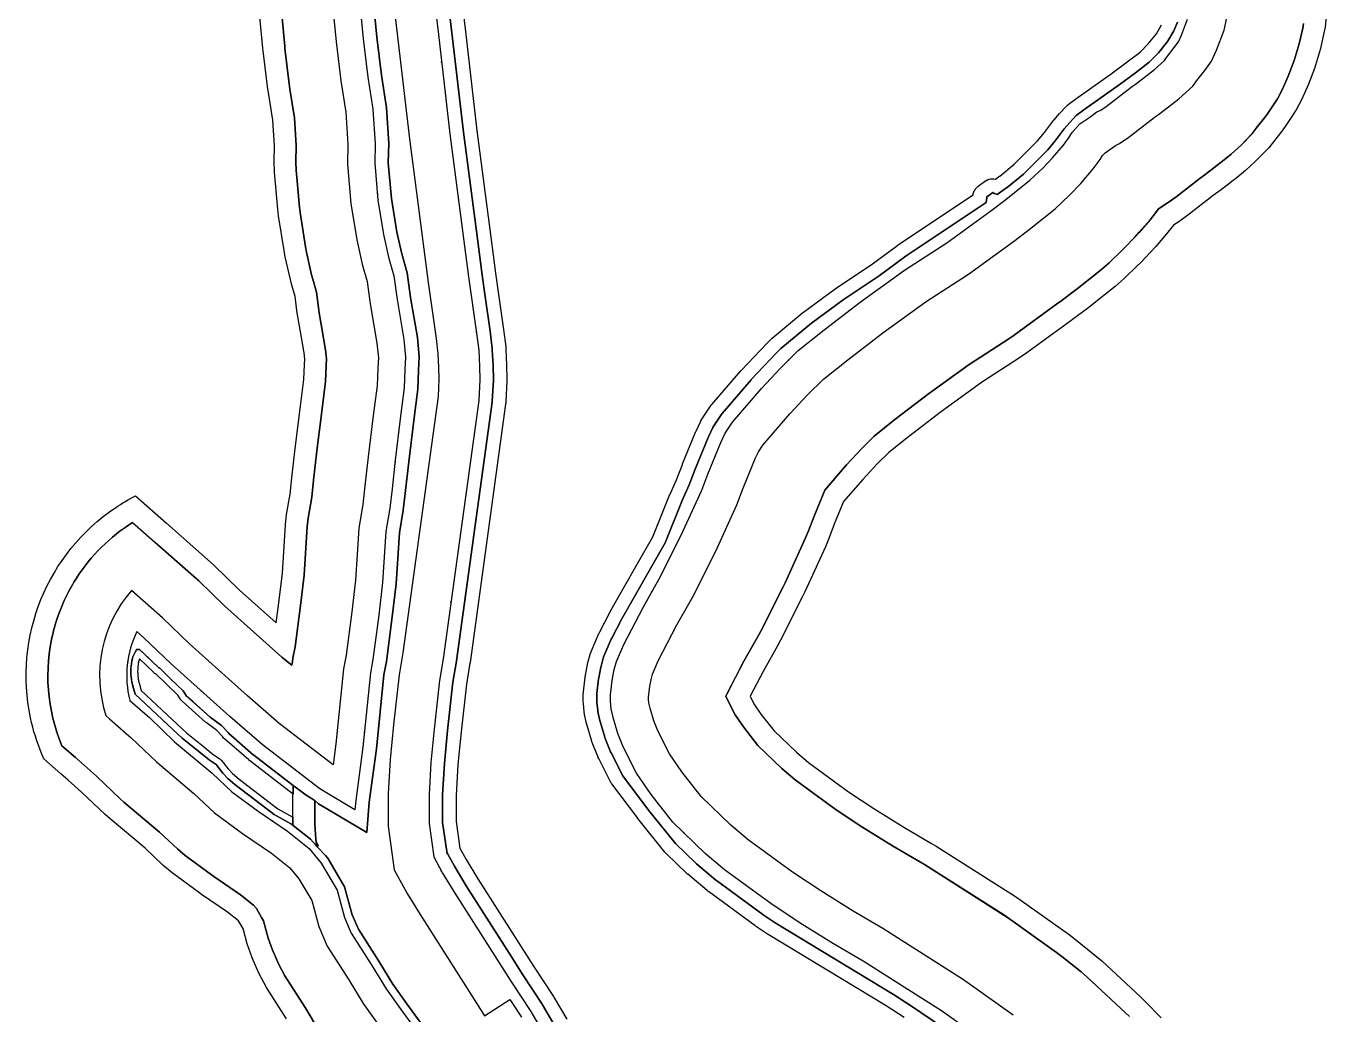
# Model space of a CAD drawing. Header units: inches. Extents: x 87989 to 118156, y 435697 to 451526.
# Drawn here: x 97170.2 to 97648.4, y 444142.5 to 444505.9 of the extents above; entities that cross this region are included whole.
import ezdxf

# ---------------------------------------------------------------- set-up
doc = ezdxf.new("R2010")
doc.units = ezdxf.units.IN
doc.header["$MEASUREMENT"] = 0
for name, color, linetype, true_color in [('As_waterkering_BWK', 7, 'Continuous', 0x7b8981), ('Beschermingszone_BWK', 7, 'Continuous', 0xcf890d), ('Grens_bebouwingsvrije_zone_BWK', 7, 'Continuous', 0x6789ae), ('Kernzone_BWK', 7, 'Continuous', 0xcb89af), ('Referentiepunten_BWK', 7, 'Continuous', 0x178980)]:
    doc.layers.add(name, color=color, linetype=linetype, true_color=true_color)

msp = doc.modelspace()

# ---------------------------------------------------------------- linework, layer by layer
at = {"layer": 'As_waterkering_BWK'}
for points in [[(97315.9366, 444551.3316), (97321.7574, 444502.7805), (97325.9908, 444466.2679), (97332.87, 444413.748), (97335.7804, 444393.1105), (97336.5741, 444386.7605), (97336.8387, 444380.9396), (97336.971, 444375.9125), (97336.5741, 444368.3719), (97323.4772, 444273.3863), (97322.1543, 444265.4488), (97320.1699, 444247.5894), (97318.9793, 444235.2862), (97318.3179, 444223.5122), (97318.3179, 444212.9289), (97320.0376, 444200.6257), (97323.3006, 444194.6668), (97327.7523, 444187.3255), (97348.3276, 444154.9776), (97355.6954, 444143.7685), (97360.4851, 444135.5615)], [(97292.944, 444513.7907), (97294.131, 444501.2607), (97295.8581, 444487.1783), (97297.7009, 444475.3316), (97298.484, 444462.6719), (97298.3512, 444455.501), (97299.5574, 444441.965), (97301.5625, 444429.2656), (97303.442, 444420.9423), (97305.4018, 444414.1484), (97306.5775, 444405.3955), (97309.085, 444390.7464), (97309.7244, 444384.2254), (97309.4676, 444379.7314), (97309.2057, 444372.9224), (97307.761, 444361.6273), (97305.907, 444346.3987), (97304.7155, 444335.807), (97303.9166, 444328.7503), (97302.4695, 444320.2368), (97301.2769, 444301.4197), (97299.8236, 444289.3972), (97297.7155, 444273.1915), (97296.7843, 444268.2693), (97293.9979, 444240.9362), (97291.357, 444221.2825), (97291.096, 444217.934), (97278.205, 444225.58), (97256.9611, 444241.92), (97245.0548, 444252.2388), (97223.4912, 444271.5534), (97213.55, 444281.166), (97210.9382, 444283.4691)], [(97524.5967, 444131.2962), (97506.9972, 444143.8159), (97477.889, 444162.3219), (97467.0212, 444168.6489), (97454.7214, 444176.3173), (97443.9161, 444183.4747), (97426.9647, 444195.9158), (97419.8645, 444201.8663), (97407.9486, 444213.3975), (97399.9644, 444223.5547), (97394.6296, 444231.3949), (97389.7094, 444241.0712), (97387.6981, 444246.0005), (97385.9989, 444251.7786), (97385.2871, 444255.0367), (97385.017, 444257.7972), (97385.016, 444260.1247), (97385.6288, 444265.4774), (97386.3828, 444269.449), (97387.1647, 444272.359), (97389.9106, 444278.6676), (97397.137, 444292.5597), (97402.8883, 444302.7681), (97410.9708, 444318.7743), (97418.5336, 444335.3435), (97420.7812, 444341.2504), (97425.5276, 444352.8265), (97427.1449, 444356.2767), (97429.8255, 444360.3281), (97440.4846, 444372.7163), (97447.4043, 444380.1273), (97454.0549, 444386.6427), (97463.6043, 444394.3267), (97476.7283, 444404.399), (97493.1031, 444416.2664), (97508.6551, 444426.2791), (97524.7976, 444438.0112), (97530.3312, 444442.1664), (97539.2022, 444449.2687), (97544.0153, 444453.8762), (97547.5065, 444457.4804), (97551.4654, 444462.0908), (97553.3484, 444464.6743), (97554.6793, 444466.8218), (97557.5327, 444469.9391), (97561.1486, 444472.4567), (97562.6312, 444473.5813), (97563.8307, 444474.3763), (97565.2722, 444475.0099), (97567.1921, 444476.3483), (97576.3892, 444483.4444), (97578.4231, 444484.9583), (97584.9387, 444489.9834), (97588.632, 444493.3197), (97589.3726, 444494.3206), (97592.2252, 444497.995), (97593.7501, 444500.1429), (97594.898, 444502.5827), (97597.1417, 444508.3928)], [(97208.3272, 444258.1355), (97215.6568, 444251.6906), (97224.8027, 444242.9422), (97238.5656, 444231.4291), (97245.8868, 444224.5072), (97255.5394, 444217.4019), (97266.3524, 444210.0173), (97274.2076, 444203.7074), (97278.6928, 444198.3502), (97284.5016, 444188.4363), (97287.2363, 444178.2973), (97289.7218, 444172.5765), (97297.3337, 444160.6913), (97302.5176, 444152.1843), (97307.7265, 444144.8385), (97314.9883, 444134.9359)]]:
    msp.add_lwpolyline(points, dxfattribs=at)
msp.add_arc((97244.6663, 444267.1916), 37.4505, 154.23757, 193.993638, dxfattribs=at)
at = {"layer": 'Beschermingszone_BWK'}
for points in [[(97265.953, 444141.0845), (97258.5641, 444152.6216), (97255.7863, 444157.8325), (97253.3008, 444163.5533), (97251.5129, 444168.6619), (97250.1333, 444173.7768), (97250.07, 444174.0114), (97248.2599, 444177.0624), (97244.3003, 444180.2723), (97234.6728, 444186.8472), (97233.6051, 444187.6044), (97223.9526, 444194.7097), (97220.4674, 444197.6213), (97213.9629, 444203.771), (97201.0623, 444214.5628), (97199.2275, 444216.2045), (97190.642, 444224.4168), (97185.7016, 444228.761), (97183.0474, 444231.0949), (97176.7529, 444236.6296), (97176.7265, 444236.6924), (97176.02, 444238.3723), (97176.0178, 444238.3773, -0.04698663), (97171.8451, 444251.7011, -0.30631543), (97203.1566, 444328.9963, -0.02825911), (97210.3909, 444333.283), (97221.8304, 444323.1952), (97238.0219, 444308.9172), (97239.2696, 444307.7649), (97248.7033, 444298.643), (97262.1481, 444286.6005), (97262.1485, 444286.6037), (97263.1111, 444294.0038), (97264.4177, 444304.8128), (97265.5436, 444322.5772), (97265.9927, 444326.437), (97267.2673, 444333.9355), (97267.9489, 444339.9562), (97269.1586, 444350.7026), (97271.0461, 444366.2102), (97272.2962, 444375.9866), (97272.5114, 444381.4978), (97272.6209, 444383.4712), (97272.3913, 444385.8137), (97270.108, 444399.1529), (97269.9069, 444400.4696), (97269.0946, 444406.5167), (97267.8915, 444410.6874), (97267.3507, 444412.7927), (97265.4712, 444421.116), (97265.0153, 444423.495), (97263.0102, 444436.1944), (97262.7034, 444438.681), (97261.4972, 444452.217), (97261.3575, 444456.1861), (97261.4628, 444461.871), (97260.8773, 444471.3374), (97259.2978, 444481.4912), (97259.1333, 444482.6743), (97257.4062, 444496.7567), (97257.296, 444497.7711), (97256.1867, 444509.3213)], [(97264.1628, 444510.1103), (97265.2603, 444498.5256), (97265.3467, 444497.7305), (97267.0738, 444483.6482), (97267.2027, 444482.7208), (97268.8391, 444472.201), (97269.4674, 444462.0442), (97269.3562, 444456.038), (97269.4657, 444452.9271), (97270.6718, 444439.391), (97270.9123, 444437.4421), (97272.9174, 444424.7427), (97273.2748, 444422.8781), (97275.1542, 444414.5547), (97275.5781, 444412.9046), (97276.9448, 444408.1668), (97277.8357, 444401.5346), (97277.9933, 444400.5027), (97280.325, 444386.8802), (97280.6433, 444383.6343), (97280.5019, 444381.1159), (97280.2766, 444375.324), (97278.9844, 444365.2193), (97277.1042, 444349.772), (97275.8984, 444339.0591), (97275.1915, 444332.8144), (97273.8796, 444325.0964), (97273.5276, 444322.0712), (97272.3872, 444304.0791), (97271.0489, 444293.0078), (97269.0656, 444277.7611), (97268.2898, 444273.6602), (97268.0873, 444272.2354), (97267.914, 444271.0154), (97264.2269, 444273.9985), (97243.2521, 444292.7858), (97233.7086, 444302.0138), (97232.7307, 444302.9169), (97217.6948, 444316.1759), (97209.386, 444323.5029, 0.11069576), (97188.7257, 444303.0569, 0.01329703), (97186.8982, 444300.0324, 0.05931143), (97180.803, 444285.5532, 0.00960193), (97180.1451, 444283.0875, 0.1611126), (97183.3944, 444241.4735), (97188.3406, 444237.0934), (97196.0506, 444230.3138), (97204.7573, 444221.9856), (97206.1954, 444220.6989), (97219.2824, 444209.7511), (97225.9635, 444203.4344), (97228.6951, 444201.1524), (97238.3477, 444194.0471), (97239.1845, 444193.4536), (97249.0684, 444186.7037), (97253.8117, 444182.8935), (97254.8986, 444181.5952), (97256.7868, 444178.3725), (97257.5147, 444177.1303), (97259.2369, 444170.7452), (97260.6382, 444166.7412), (97263.1237, 444161.0204), (97265.3009, 444156.9361), (97272.738, 444145.3238), (97277.7533, 444137.0935)]]:
    msp.add_lwpolyline(points, format="xyb", dxfattribs=at)
for points in [[(97492.9297, 444141.6445), (97486.3945, 444145.8516), (97486.3652, 444145.8672), (97442.9219, 444172.1445), (97442.8789, 444172.1719), (97442.791, 444172.2266), (97442.748, 444172.2539), (97438.3652, 444175.1563), (97438.3184, 444175.1875), (97438.0723, 444175.3594), (97438.0234, 444175.3945), (97421.0488, 444187.8555), (97421.0156, 444187.8789), (97420.9473, 444187.9297), (97420.9199, 444187.9531), (97420.666, 444188.1484), (97420.6348, 444188.1758), (97420.5723, 444188.2266), (97420.541, 444188.25), (97413.4414, 444194.2031), (97413.4082, 444194.2305), (97413.3359, 444194.293), (97413.3066, 444194.3203), (97413.041, 444194.5586), (97413.0078, 444194.5898), (97412.9434, 444194.6484), (97412.9102, 444194.6797), (97405.4668, 444201.8828), (97405.4395, 444201.9102), (97405.3594, 444201.9922), (97405.1504, 444202.2227), (97405.1172, 444202.2617), (97405.0488, 444202.3398), (97395.1074, 444214.6992), (97395.082, 444214.7305), (97395.0273, 444214.8008), (97395.0098, 444214.8242), (97385.5098, 444227.4375), (97385.4258, 444227.5547), (97385.2539, 444227.8164), (97385.1738, 444227.9453), (97385.1406, 444228.0039), (97385.0781, 444228.1211), (97385.0469, 444228.1797), (97380.7949, 444236.5391), (97380.7773, 444236.5742), (97380.7266, 444236.6797), (97380.7051, 444236.7266), (97380.5332, 444237.1016), (97380.5117, 444237.1484), (97380.4707, 444237.2461), (97380.4531, 444237.2891), (97378.4395, 444242.2227), (97378.416, 444242.2813), (97378.3711, 444242.3984), (97378.3496, 444242.4609), (97378.1836, 444242.9336), (97378.1523, 444243.0313), (97378.1113, 444243.168), (97378.0977, 444243.2148), (97378.0293, 444243.4648), (97376.4063, 444248.9531), (97376.3926, 444249), (97376.3672, 444249.0938), (97376.3574, 444249.1289), (97376.2695, 444249.4727), (97376.2598, 444249.5156), (97376.2383, 444249.6016), (97376.2285, 444249.6445), (97375.5176, 444252.9023), (97375.5059, 444252.9609), (97375.4766, 444253.1172), (97375.4629, 444253.1914), (97375.3711, 444253.7695), (97375.3613, 444253.8398), (97375.3438, 444253.9883), (97375.334, 444254.0625), (97375.0645, 444256.8242), (97375.0586, 444256.8828), (97375.0488, 444257.0156), (97375.0469, 444257.0664), (97375.0234, 444257.5508), (97375.0215, 444257.6094), (97375.0176, 444257.7344), (97375.0176, 444257.793), (97375.0156, 444260.1211), (97375.0176, 444260.1914), (97375.0215, 444260.3359), (97375.0234, 444260.4063), (97375.0566, 444260.9883), (97375.0625, 444261.0469), (97375.0742, 444261.1914), (97375.0801, 444261.2617), (97375.6934, 444266.6133), (97375.6992, 444266.6602), (97375.7109, 444266.75), (97375.7188, 444266.7969), (97375.7734, 444267.1602), (97375.7813, 444267.207), (97375.7969, 444267.2969), (97375.8047, 444267.3438), (97376.5605, 444271.3242), (97376.5684, 444271.3594), (97376.5859, 444271.4531), (97376.5977, 444271.4961), (97376.6797, 444271.8633), (97376.6914, 444271.9063), (97376.7129, 444272), (97376.7246, 444272.043), (97377.5078, 444274.9531), (97377.5332, 444275.043), (97377.5879, 444275.2188), (97377.6133, 444275.2969), (97377.8613, 444276.0039), (97377.8926, 444276.0938), (97377.9609, 444276.2656), (97377.9785, 444276.3086), (97377.9961, 444276.3516), (97380.7422, 444282.6602), (97380.7598, 444282.6992), (97380.7949, 444282.7773), (97380.8125, 444282.8164), (97380.9629, 444283.1289), (97380.9785, 444283.1602), (97381.0195, 444283.2422), (97381.0391, 444283.2813), (97384.7383, 444290.3945), (97384.7617, 444290.4375), (97384.8066, 444290.5195), (97384.8301, 444290.5625), (97394.8535, 444308.1484), (97400.5723, 444318.2344), (97406.6973, 444333.4844), (97406.7148, 444333.5234), (97406.7598, 444333.6289), (97406.7832, 444333.6836), (97409.3027, 444339.2031), (97411.4414, 444344.8203), (97411.4531, 444344.8516), (97411.5117, 444345), (97411.5234, 444345.0313), (97416.2891, 444356.6523), (97416.3105, 444356.707), (97416.4355, 444356.9883), (97416.4609, 444357.043), (97418.0898, 444360.5195), (97418.1113, 444360.5664), (97418.1309, 444360.6016), (97418.2148, 444360.7656), (97418.2578, 444360.8477), (97418.6152, 444361.4844), (97418.6289, 444361.5078), (97418.6602, 444361.5625), (97418.7559, 444361.7188), (97418.8047, 444361.793), (97421.4883, 444365.8516), (97421.5293, 444365.9102), (97421.6211, 444366.0391), (97421.668, 444366.1016), (97422.0527, 444366.6133), (97422.0957, 444366.668), (97422.1953, 444366.7891), (97422.2461, 444366.8516), (97432.9219, 444379.2578), (97432.9434, 444379.2812), (97433.0098, 444379.3594), (97433.041, 444379.3906), (97433.0918, 444379.4492), (97433.1191, 444379.4766), (97442.4746, 444389.293), (97442.5039, 444389.3242), (97442.5703, 444389.3906), (97442.5957, 444389.4141), (97444.1895, 444390.9766), (97444.2637, 444391.0469), (97444.4141, 444391.1836), (97444.4414, 444391.207), (97444.4922, 444391.25), (97455.752, 444400.6094), (97455.8066, 444400.6523), (97455.9316, 444400.75), (97455.9785, 444400.7852), (97467.5371, 444409.3164), (97467.5879, 444409.3516), (97467.6875, 444409.4219), (97467.7363, 444409.4531), (97480.8613, 444418.1836), (97490.6719, 444425.4531), (97490.7207, 444425.4883), (97490.8223, 444425.5586), (97490.873, 444425.5938), (97518.2695, 444443.8633), (97518.334, 444444.2109), (97518.375, 444444.3828), (97518.4219, 444444.5391), (97518.4434, 444444.5977), (97518.584, 444444.9805), (97518.6191, 444445.0742), (97518.6875, 444445.2227), (97518.7559, 444445.3555), (97518.9629, 444445.7148), (97519.0527, 444445.8633), (97519.1484, 444445.9961), (97519.1914, 444446.0508), (97519.4473, 444446.3672), (97519.5098, 444446.4375), (97519.6211, 444446.5586), (97519.7324, 444446.6641), (97520.043, 444446.9375), (97520.1836, 444447.0508), (97522.5039, 444448.793), (97522.6152, 444448.875), (97522.6836, 444448.918), (97523.0508, 444449.1445), (97523.123, 444449.1875), (97523.2676, 444449.2656), (97523.4277, 444449.3398), (97523.8398, 444449.5039), (97523.9707, 444449.5547), (97524.1289, 444449.6016), (97524.2539, 444449.6328), (97524.6797, 444449.7227), (97524.7109, 444449.7305), (97524.873, 444449.7539), (97525.0352, 444449.7734), (97525.1094, 444449.7734), (97525.543, 444449.7891), (97525.6328, 444449.793), (97525.7969, 444449.7891), (97525.9688, 444449.7695), (97526.4063, 444449.7109), (97526.498, 444449.6953), (97527.6914, 444450.5234), (97527.7305, 444450.5508), (97527.7695, 444450.5781), (97527.9668, 444450.7031), (97528.0664, 444450.7656), (97528.1113, 444450.7891), (97533.4141, 444455.2266), (97542.0098, 444463.7617), (97544.4922, 444466.7852), (97547.8086, 444471.207), (97547.8633, 444471.2773), (97547.9902, 444471.4336), (97548.0527, 444471.5078), (97550.1074, 444473.8281), (97550.1348, 444473.8594), (97550.1914, 444473.9219), (97550.2207, 444473.9492), (97552.6016, 444476.4648), (97552.6484, 444476.5117), (97552.7031, 444476.5664), (97552.9102, 444476.7617), (97552.9766, 444476.8203), (97553.0781, 444476.9063), (97553.2012, 444477), (97553.2246, 444477.0195), (97553.2617, 444477.0469), (97556.0605, 444479.1133), (97556.0977, 444479.1406), (97569.0313, 444488.3125), (97574.9805, 444492.7578), (97579.6836, 444496.3477), (97582.6563, 444499.4375), (97585.6426, 444503.0664), (97587.5586, 444506.3906)], [(97593.4727, 444507.3555), (97592.0156, 444504.1133), (97589.7676, 444500.2109), (97586.3945, 444496.1094), (97583.0215, 444492.6055), (97577.9941, 444488.7695), (97571.9746, 444484.2695), (97559.0098, 444475.0781), (97556.2324, 444473.0273), (97553.8496, 444470.5117), (97551.8008, 444468.1953), (97548.4258, 444463.6992), (97545.7148, 444460.3906), (97536.7852, 444451.5273), (97530.8184, 444446.5352), (97530.5664, 444446.4336), (97527.1973, 444444.043), (97526.0938, 444444.4258), (97525.5059, 444444.7969), (97523.1953, 444443.0625), (97523.3809, 444442.7422), (97523.0566, 444441.0469), (97493.6426, 444421.4414), (97483.7363, 444414.0898), (97470.5059, 444405.293), (97458.9473, 444396.7617), (97447.6875, 444387.4063), (97446.0938, 444385.8438), (97436.7383, 444376.0273), (97436.6953, 444375.9766), (97426.0352, 444363.5898), (97425.6563, 444363.0859), (97422.9746, 444359.0352), (97422.6172, 444358.3984), (97421, 444354.9492), (97420.9004, 444354.7227), (97416.1543, 444343.1484), (97416.1074, 444343.0273), (97413.918, 444337.2734), (97411.332, 444331.6055), (97405.0879, 444316.0625), (97399.2012, 444305.6758), (97389.1738, 444288.0859), (97385.4746, 444280.9766), (97385.3262, 444280.6641), (97382.5801, 444274.3555), (97382.3359, 444273.6563), (97381.5547, 444270.7461), (97381.4707, 444270.3828), (97380.7168, 444266.4102), (97380.6621, 444266.0469), (97380.0488, 444260.6914), (97380.0156, 444260.1211), (97380.0176, 444257.7969), (97380.041, 444257.3086), (97380.3105, 444254.5508), (97380.4023, 444253.9688), (97381.1133, 444250.7109), (97381.2012, 444250.3672), (97382.9004, 444244.5898), (97383.0684, 444244.1133), (97385.0801, 444239.1836), (97385.252, 444238.8047), (97389.5039, 444230.4453), (97399.002, 444217.8359), (97408.9453, 444205.4766), (97416.3867, 444198.2734), (97416.6523, 444198.0352), (97423.7539, 444192.082), (97424.0059, 444191.8867), (97440.957, 444179.4453), (97441.1543, 444179.3047), (97445.5098, 444176.4219), (97489.0273, 444150.1016), (97495.709, 444145.8008), (97516.2129, 444131.7773)]]:
    msp.add_lwpolyline(points, dxfattribs=at)
for points in [[(97364.7051, 444138.25, 0), (97360.0137, 444146.2891, 0), (97359.873, 444146.5156, 0), (97352.5273, 444157.6914, 0), (97349.6973, 444162.1406, 0), (97332, 444189.9648, 0), (97327.6328, 444197.1641, 0), (97325.1855, 444201.6367, 0), (97324.8633, 444202.2227, 0), (97324.8164, 444202.5547, 0), (97323.3184, 444213.2773, 0), (97323.3184, 444223.3711, 0), (97323.9648, 444234.9023, 0), (97325.1426, 444247.0742, 0), (97327.1094, 444264.7617, 0), (97328.4102, 444272.5625, 0), (97328.4297, 444272.7031, 0), (97341.5273, 444367.6875, 0), (97341.5664, 444368.1094, 0), (97341.9648, 444375.6484, 0), (97341.9688, 444376.043, 0), (97341.8359, 444381.1172, 0), (97341.5684, 444386.9883, 0), (97341.5352, 444387.3789, 0), (97340.7363, 444393.7695, 0), (97338.9355, 444406.543, 0), (97337.8242, 444414.4219, 0), (97336.0801, 444427.7383, 0), (97330.9531, 444466.8789, 0), (97326.7227, 444503.3672, 0), (97320.9043, 444551.9063, 0)], [(97325.8711, 444552.4805, 0), (97331.6895, 444503.9531, 0), (97335.916, 444467.4922, 0), (97341.0371, 444428.3867, 0), (97342.7793, 444415.0937, 0), (97343.8867, 444407.2422, 0), (97345.6895, 444394.4492, 0), (97345.6934, 444394.418, 0), (97346.4961, 444388, 0), (97346.502, 444387.9531, 0), (97346.5137, 444387.8516, 0), (97346.5176, 444387.8047, 0), (97346.5508, 444387.4102, 0), (97346.5547, 444387.3633, 0), (97346.5605, 444387.2617, 0), (97346.5645, 444387.2148, 0), (97346.8301, 444381.3203, 0), (97346.832, 444381.2734, 0), (97346.9668, 444376.1758, 0), (97346.9688, 444376.125, 0), (97346.9688, 444376.0195, 0), (97346.9688, 444375.9766, 0), (97346.9629, 444375.582, 0), (97346.9629, 444375.5352, 0), (97346.959, 444375.4375, 0), (97346.957, 444375.3867, 0), (97346.5605, 444367.8477, 0), (97346.5586, 444367.8047, 0), (97346.5488, 444367.6875, 0), (97346.5449, 444367.6367, 0), (97346.5039, 444367.2148, 0), (97346.5, 444367.1641, 0), (97346.4863, 444367.0586, 0), (97346.4805, 444367.0117, 0), (97333.3809, 444272.0039, 0), (97333.377, 444271.9688, 0), (97333.3496, 444271.7969, 0), (97333.3438, 444271.7617, 0), (97332.0625, 444264.0742, 0), (97330.1172, 444246.5547, 0), (97328.9512, 444234.5234, 0), (97328.3184, 444223.2305, 0), (97328.3184, 444213.625, 0), (97329.6875, 444203.8242, 0), (97331.9648, 444199.6641, 0), (97336.248, 444192.6016, 0), (97356.7246, 444160.4063, 0), (97364.0527, 444149.2617, 0), (97364.0703, 444149.2344, 0), (97364.1055, 444149.1797, 0), (97364.123, 444149.1484, 0), (97364.2637, 444148.9219, 0), (97364.2813, 444148.8945, 0), (97364.3145, 444148.8359, 0), (97364.332, 444148.8086, 0), (97368.9258, 444140.9375, 0)], [(97648.3643, 444512.1488, 0), (97647.6446, 444505.4629, 0), (97647.2418, 444503.4266, 0), (97645.9793, 444497.6741, 0), (97643.7848, 444490.3811, 0), (97641.5411, 444484.571, 0), (97640.1406, 444481.2963, 0), (97638.9926, 444478.8565, 0), (97637.0514, 444475.1429, 0), (97634.5201, 444471.198, 0), (97632.9952, 444469.0501, 0), (97631.7201, 444467.3331, 0), (97629.023, 444463.8465, 0), (97626.9342, 444461.1804, 0), (97622.149, 444456.2171, 0), (97618.4558, 444452.8808, 0), (97615.4744, 444450.3909, 0), (97608.9588, 444445.3657, 0), (97608.2778, 444444.8497, 0), (97606.5905, 444443.5937, 0), (97597.7354, 444436.7616, 0), (97595.7861, 444435.3314, 0), (97593.8661, 444433.993, 0), (97591.9294, 444432.7195, 0), (97589.3991, 444429.5173, 0), (97585.4402, 444424.9069, 0), (97583.4202, 444422.6924, 0), (97579.929, 444419.0883, 0), (97578.5911, 444417.7582, 0), (97573.778, 444413.1507, 0), (97570.4516, 444410.2369, 0), (97561.5805, 444403.1347, 0), (97560.3544, 444402.1839, 0), (97554.8209, 444398.0286, 0), (97554.1933, 444397.565, 0), (97538.0509, 444385.8329, 0), (97535.7216, 444384.2385, 0), (97521.3284, 444374.9719, 0), (97506.6255, 444364.3162, 0), (97494.5018, 444355.0116, 0), (97487.3018, 444349.2181, 0), (97483.1903, 444345.1901, 0), (97477.7236, 444339.3353, 0), (97470.6783, 444331.1472, 0), (97467.2857, 444322.8728, 0), (97465.2652, 444317.5626, 0), (97464.0194, 444314.5819, 0), (97456.4565, 444298.0127, 0), (97455.6033, 444296.2368, 0), (97447.5208, 444280.2306, 0), (97446.4506, 444278.2257, 0), (97441.1092, 444268.7448, 0), (97436.3665, 444259.6275, 0), (97437.7569, 444256.893, 0), (97440.3356, 444253.1033, 0), (97445.1594, 444246.9666, 0), (97453.3505, 444239.0399, 0), (97457.8466, 444235.2719, 0), (97472.5304, 444224.4951, 0), (97481.7589, 444218.3821, 0), (97492.8317, 444211.4787, 0), (97503.0452, 444205.5326, 0), (97504.7148, 444204.5164, 0), (97533.8231, 444186.0104, 0), (97535.9803, 444184.5587, 0), (97553.5798, 444172.0391, 0), (97555.9884, 444170.2136, 0), (97563.0226, 444164.5396, 0), (97565.5518, 444162.356, 0), (97579.7693, 444149.2273, 0), (97581.4135, 444147.6378, 0), (97587.4747, 444141.504, 0)], [(97575.7231, 444142.0147, 0), (97574.342, 444143.3499, 0), (97560.1245, 444156.4786, 0), (97557.9999, 444158.3128, 0), (97550.9657, 444163.9868, 0), (97548.9425, 444165.5202, 0), (97531.343, 444178.0399, 0), (97529.5309, 444179.2593, 0), (97500.4227, 444197.7653, 0), (97499.0202, 444198.6189, 0), (97488.702, 444204.6259, 0), (97477.4329, 444211.6518, 0), (97467.9521, 444217.9318, 0), (97452.9055, 444228.9749, 0), (97447.9928, 444233.0921, 0), (97439.2057, 444241.5956, 0), (97433.8762, 444248.3756, 0), (97430.8566, 444252.8133, 0), (97427.9379, 444258.5532, 0), (97427.4655, 444259.7109, 0), (97427.8411, 444260.5738, 0), (97434.0736, 444272.5552, 0), (97439.4806, 444282.1525, 0), (97440.3796, 444283.8366, 0), (97448.4621, 444299.8428, 0), (97449.1788, 444301.3345, 0), (97456.7417, 444317.9037, 0), (97457.7882, 444320.4075, 0), (97459.845, 444325.8132, 0), (97463.7683, 444335.3819, 0), (97471.7654, 444344.6763, 0), (97477.4645, 444350.7801, 0), (97481.9823, 444355.206, 0), (97489.5582, 444361.302, 0), (97501.8419, 444370.7295, 0), (97516.8124, 444381.5791, 0), (97531.3909, 444390.965, 0), (97533.3475, 444392.3043, 0), (97549.49, 444404.0364, 0), (97550.0171, 444404.4259, 0), (97555.5507, 444408.5811, 0), (97556.5806, 444409.3797, 0), (97565.4517, 444416.482, 0), (97568.2459, 444418.9295, 0), (97573.059, 444423.5371, 0), (97574.1828, 444424.6544, 0), (97577.674, 444428.2585, 0), (97579.3708, 444430.1187, 0), (97583.3297, 444434.7291, 0), (97585.4067, 444437.3525, 0), (97586.4038, 444438.7204, 0), (97589.2911, 444440.5557, 0), (97591.211, 444441.8941, 0), (97592.8484, 444443.0954, 0), (97601.7583, 444449.9698, 0), (97603.501, 444451.2671, 0), (97604.0731, 444451.7005, 0), (97610.5887, 444456.7257, 0), (97613.0931, 444458.8172, 0), (97616.7863, 444462.1535, 0), (97620.8058, 444466.3227, 0), (97622.3937, 444468.3368, 0), (97622.8458, 444468.9478, 0), (97625.4009, 444472.239, 0), (97626.472, 444473.6813, 0), (97627.9969, 444475.8292, 0), (97630.1232, 444479.1429, 0), (97631.7538, 444482.2623, 0), (97632.9018, 444484.7021, 0), (97634.0782, 444487.4529, 0), (97636.3219, 444493.263, 0), (97638.1652, 444499.3891, 0), (97639.4278, 444505.1416, 0), (97639.7661, 444506.8521, 0)]]:
    msp.add_polyline3d(points, dxfattribs=at)
for points in [[(97213.0754, 444275.7004, 0), (97218.963, 444270.051, 0), (97219.226, 444270.054, 0), (97223.358, 444266.1, 0), (97227.9348, 444261.6373, 0), (97229.2195, 444259.7103, 0), (97237.8497, 444251.9804, 0), (97241.9981, 444248.8867, 0), (97244.5294, 444246.2615, 0), (97244.743, 444245.8929, 0), (97253.6864, 444238.1416, 0), (97253.9127, 444237.9568, 0), (97268.4235, 444226.7956, 0), (97268.3966, 444226.3168, 0), (97268.3236, 444223.7184, 0), (97266.8993, 444224.814, 0), (97252.3885, 444235.9751, 0), (97252.3313, 444236.0205, 0), (97252.105, 444236.2053, 0), (97252.0491, 444236.2524, 0), (97243.1056, 444244.0037, 0), (97242.8279, 444244.2859, 0), (97242.5798, 444244.6396, 0), (97242.5187, 444244.7451, 0), (97240.34, 444247.0045, 0), (97236.3551, 444249.9763, 0), (97236.1817, 444250.1181, 0), (97227.5516, 444257.848, 0), (97227.3044, 444258.1033, 0), (97227.1394, 444258.3235, 0), (97226.0008, 444260.0313, 0), (97221.6211, 444264.3019, 0), (97218.0303, 444267.738, 0), (97217.7416, 444267.87, 0), (97217.475, 444268.0422, 0), (97217.236, 444268.251, 0), (97217.0429, 444268.4388, 0), (97211.8856, 444273.3583, 0), (97211.8787, 444273.341, 0), (97211.7844, 444273.0869, 0), (97211.7278, 444272.9232, 0), (97211.6694, 444272.6816, 0), (97211.5958, 444272.3486, 0), (97211.5291, 444272.0155, 0), (97211.4681, 444271.676, 0), (97211.4139, 444271.3365, 0), (97211.3665, 444270.9958, 0), (97211.3263, 444270.6587, 0), (97211.2921, 444270.3121, 0), (97211.2653, 444269.9736, 0), (97211.2452, 444269.6352, 0), (97211.2317, 444269.2918, 0), (97211.2249, 444268.9477, 0), (97211.2249, 444268.604, 0), (97211.2316, 444268.2653, 0), (97211.2452, 444267.9218, 0), (97211.2657, 444267.5785, 0), (97211.2929, 444267.2353, 0), (97211.3268, 444266.8937, 0), (97211.3671, 444266.5564, 0), (97211.4146, 444266.2156, 0), (97211.4689, 444265.8762, 0), (97211.53, 444265.5365, 0), (97211.5968, 444265.2035, 0), (97211.6702, 444264.8715, 0), (97211.7466, 444264.5557, 0), (97212.5284, 444261.7637, 0), (97225.8851, 444249.2192, 0), (97229.1889, 444246.1908, 0), (97235.3258, 444241.2625, 0), (97238.9905, 444238.2392, 0), (97241.4159, 444236.6223, 0), (97241.6362, 444236.4573, 0), (97241.9517, 444236.1403, 0), (97243.2716, 444234.5376, 0), (97243.3277, 444234.4669, 0), (97244.4837, 444232.9552, 0), (97246.0717, 444231.2001, 0), (97248.4881, 444229.2142, 0), (97248.5543, 444229.1616, 0), (97262.7825, 444218.2604, 0), (97268.3179, 444215.1672, 0), (97268.3179, 444212.9289, 0), (97268.3728, 444212.1394, 0), (97267.7807, 444212.6035, 0), (97261.4053, 444216.1662, 0), (97246.9671, 444227.2293, 0), (97244.3419, 444229.3856, 0), (97242.5606, 444231.3545, 0), (97241.3418, 444232.9483, 0), (97240.0292, 444234.5422, 0), (97237.4978, 444236.2297, 0), (97233.7476, 444239.3237, 0), (97227.5598, 444244.2927, 0), (97224.1846, 444247.3866, 0), (97210.3089, 444260.4185, 0), (97209.6122, 444262.9066, 0), (97209.3275, 444263.9234, 0), (97209.112, 444264.8744, 0), (97208.9436, 444265.8349, 0), (97208.8226, 444266.8024, 0), (97208.7493, 444267.7748, 0), (97208.7239, 444268.7582, 0), (97208.7473, 444269.7416, 0), (97208.8195, 444270.7226, 0), (97208.9402, 444271.6989, 0), (97209.1092, 444272.668, 0), (97209.326, 444273.6275, 0), (97209.5012, 444274.1226, 0), (97209.694, 444274.611, 0), (97210.0356, 444275.3707, 0), (97210.42, 444276.1097, 0), (97210.8458, 444276.8256, 0), (97211.9027, 444276.8256, 0)], [(97276.7223, 444207.1145, 0), (97277.0977, 444204.4285, 0), (97276.7811, 444204.8218, 0), (97274.7185, 444207.1657, 0), (97268.3728, 444212.1394, 0), (97268.3179, 444212.9289, 0), (97268.3179, 444215.1672, 0), (97268.3179, 444223.5122, 0), (97268.3236, 444223.7184, 0), (97268.3966, 444226.3168, 0), (97268.4235, 444226.7956, 0), (97270.1624, 444225.4581, 0), (97273.159, 444223.316, 0), (97276.3179, 444221.3534, 0), (97276.3179, 444218.4104, 0), (97276.3179, 444212.9289, 0), (97276.6046, 444208.8068, 0)]]:
    msp.add_polyline3d(points, close=True, dxfattribs=at)
at = {"layer": 'Grens_bebouwingsvrije_zone_BWK'}
msp.add_line((97199.5338, 444252.5602), (97200.912, 444251.3397), dxfattribs=at)
for points in [[(97301.036, 444549.6062), (97306.8606, 444501.0239), (97311.1034, 444464.43), (97318.0066, 444411.7266), (97320.9109, 444391.1328), (97321.6165, 444385.4877), (97321.8477, 444380.4017), (97321.9606, 444376.1097), (97321.6282, 444369.7931), (97308.6466, 444275.6442), (97307.2912, 444267.5115), (97305.2499, 444249.1401), (97304.0199, 444236.4298), (97303.3179, 444223.9333), (97303.3179, 444211.8856), (97305.5622, 444195.8298), (97310.3029, 444187.1722), (97315.0095, 444179.4106), (97335.7313, 444146.8323), (97338.7437, 444142.2493), (97347.9732, 444148.2344), (97352.2944, 444141.6603)], [(97283.0194, 444512.5216), (97284.1886, 444500.1803), (97285.9521, 444485.8008), (97287.7486, 444474.2521), (97288.4783, 444462.4555), (97288.343, 444455.1488), (97289.6269, 444440.74), (97291.736, 444427.3825), (97293.7523, 444418.453), (97295.589, 444412.0858), (97296.6905, 444403.8857), (97299.1678, 444389.4132), (97299.6964, 444384.0215), (97299.4785, 444380.2089), (97299.2301, 444373.7505), (97297.8379, 444362.866), (97295.9748, 444347.5619), (97294.7786, 444336.9284), (97294.0114, 444330.1517), (97292.5228, 444321.3942), (97291.3149, 444302.3368), (97289.9013, 444290.6423), (97287.8363, 444274.7672), (97286.8792, 444269.7085), (97284.0657, 444242.1094), (97283.0401, 444234.4769), (97263.2895, 444249.6683), (97251.605, 444259.7967), (97230.3053, 444278.8749)], [(97533.0569, 444142.4588), (97514.8158, 444155.435), (97485.1693, 444174.2832), (97474.2481, 444180.6412), (97462.2919, 444188.0955), (97451.9281, 444194.9604), (97435.6117, 444206.9355), (97429.2406, 444212.2749), (97418.3676, 444222.7968), (97411.2683, 444231.8284), (97406.7052, 444238.5344), (97402.4522, 444246.8985), (97400.929, 444250.6318), (97399.5703, 444255.2518), (97399.1403, 444257.22), (97399.0167, 444258.4834), (97399.0164, 444259.3287), (97399.4793, 444263.3727), (97400.0393, 444266.3226), (97400.4158, 444267.7236), (97402.5541, 444272.6363), (97409.4492, 444285.8915), (97415.242, 444296.1735), (97423.5922, 444312.7101), (97431.4576, 444329.9419), (97433.8024, 444336.1047), (97438.3502, 444347.1964), (97439.3861, 444349.4063), (97441.0139, 444351.8663), (97450.9115, 444363.3696), (97457.4244, 444370.3449), (97463.364, 444376.1638), (97472.2556, 444383.3184), (97485.0995, 444393.1758), (97501.0062, 444404.704), (97516.5661, 444414.7217), (97533.1168, 444426.7505), (97538.9114, 444431.1017), (97548.4358, 444438.7271), (97553.8873, 444443.9459), (97557.8544, 444448.0413), (97562.4504, 444453.3937), (97564.9715, 444456.8526), (97565.8898, 444458.3343), (97566.8093, 444459.3388), (97569.3821, 444461.1302), (97570.6157, 444462.0659), (97572.157, 444462.7433), (97575.4761, 444465.0572), (97584.8456, 444472.2862), (97586.8784, 444473.7993), (97593.9197, 444479.2299), (97599.0542, 444483.8682), (97600.5303, 444485.863), (97603.4674, 444489.6463), (97605.8873, 444493.0548), (97607.7784, 444497.074), (97610.587, 444504.3471), (97612.3437, 444512.3513)], [(97200.912, 444251.3397), (97207.0384, 444245.9527), (97208.896, 444244.3193), (97218.1311, 444235.4857), (97231.9162, 444223.9539), (97239.4635, 444216.8183), (97249.7537, 444209.2436), (97260.3924, 444201.9781), (97267.1745, 444196.5302), (97270.4879, 444192.5726), (97275.1957, 444184.5377), (97277.7723, 444174.985), (97280.8691, 444167.8574), (97288.8524, 444155.3921), (97294.1592, 444146.6836), (97299.6153, 444138.9892)]]:
    msp.add_lwpolyline(points, dxfattribs=at)
msp.add_lwpolyline([(97230.3053, 444278.8749), (97220.3362, 444288.5145), (97209.0114, 444298.501, 0.2644597), (97199.5295, 444252.5553), (97200.912, 444251.3397)], format="xyb", dxfattribs=at)
at = {"layer": 'Kernzone_BWK'}
for points in [[(97320.9023, 444551.9063), (97326.7227, 444503.3672), (97330.9531, 444466.8789), (97336.082, 444427.7383), (97337.8242, 444414.4219), (97338.9336, 444406.543), (97340.7383, 444393.7695), (97341.5352, 444387.3789), (97341.5703, 444386.9883), (97341.8359, 444381.1172), (97341.9688, 444376.043), (97341.9648, 444375.6484), (97341.5664, 444368.1094), (97341.5273, 444367.6875), (97328.4297, 444272.7031), (97328.4102, 444272.5625), (97327.1094, 444264.7617), (97325.1445, 444247.0742), (97323.9648, 444234.9023), (97323.3164, 444223.3711), (97323.3164, 444213.2773), (97324.8164, 444202.5547), (97324.8633, 444202.2227), (97325.1875, 444201.6367), (97327.6328, 444197.1641), (97332, 444189.9648), (97349.6953, 444162.1406), (97352.5273, 444157.6914), (97359.875, 444146.5156), (97360.0156, 444146.2891), (97364.707, 444138.25)], [(97317.4426, 444136.6618), (97310.1604, 444146.5928), (97305.0255, 444153.8342), (97299.8784, 444162.2808), (97292.3778, 444173.9918), (97290.0752, 444179.2907), (97287.2938, 444189.6055), (97281.1544, 444200.0833), (97280.3264, 444201.0723), (97277.1937, 444204.3287), (97277.5469, 444204.7773), (97276.8984, 444205.8438), (97276.7227, 444207.1133), (97276.6055, 444208.8086), (97276.3164, 444212.9297), (97276.3164, 444218.4102), (97276.3164, 444221.3516), (97277.6984, 444220.0671), (97295.4564, 444209.5344), (97296.331, 444220.7543), (97298.9641, 444240.3494), (97301.7365, 444267.5491), (97302.6556, 444272.4038), (97304.7852, 444288.7745), (97306.258, 444300.9615), (97307.4433, 444319.6583), (97308.8696, 444328.0493), (97309.6845, 444335.2464), (97310.8731, 444345.8175), (97312.7225, 444361.0076), (97314.1938, 444372.5078), (97314.4625, 444379.4927), (97314.7379, 444384.3272), (97314.0437, 444391.4124), (97311.5215, 444406.1509), (97310.3083, 444415.1795), (97308.2869, 444422.1865), (97306.4763, 444430.2076), (97304.5222, 444442.5776), (97303.3551, 444455.677), (97303.4869, 444462.7801), (97302.6772, 444475.8718), (97300.811, 444487.8668), (97299.1022, 444501.8012), (97297.9063, 444514.4254)], [(97516.2148, 444131.7773), (97495.707, 444145.8008), (97489.0273, 444150.1016), (97445.5117, 444176.4219), (97441.1563, 444179.3047), (97440.957, 444179.4453), (97424.0078, 444191.8867), (97423.7539, 444192.082), (97416.6523, 444198.0352), (97416.3867, 444198.2734), (97408.9453, 444205.4766), (97399.0039, 444217.8359), (97389.5039, 444230.4453), (97385.2539, 444238.8047), (97385.0781, 444239.1836), (97383.0703, 444244.1133), (97382.9023, 444244.5898), (97381.2031, 444250.3672), (97381.1133, 444250.7109), (97380.4023, 444253.9688), (97380.3125, 444254.5508), (97380.0391, 444257.3086), (97380.0156, 444257.7969), (97380.0156, 444260.1211), (97380.0469, 444260.6914), (97380.6602, 444266.0469), (97380.7148, 444266.4102), (97381.4688, 444270.3828), (97381.5547, 444270.7461), (97382.3359, 444273.6563), (97382.582, 444274.3555), (97385.3242, 444280.6641), (97385.4766, 444280.9766), (97389.1758, 444288.0859), (97399.2031, 444305.6758), (97405.0898, 444316.0625), (97411.332, 444331.6055), (97413.918, 444337.2734), (97416.1094, 444343.0273), (97416.1563, 444343.1484), (97420.9023, 444354.7227), (97421, 444354.9492), (97422.6172, 444358.3984), (97422.9766, 444359.0352), (97425.6563, 444363.0859), (97426.0352, 444363.5898), (97436.6953, 444375.9766), (97436.7383, 444376.0273), (97446.0938, 444385.8438), (97447.6875, 444387.4063), (97458.9492, 444396.7617), (97470.5078, 444405.293), (97483.7344, 444414.0898), (97493.6445, 444421.4414), (97523.0586, 444441.0469), (97523.3828, 444442.7422), (97523.1953, 444443.0625), (97525.5078, 444444.7969), (97526.0938, 444444.4258), (97527.1992, 444444.043), (97530.5664, 444446.4336), (97530.8203, 444446.5352), (97536.7852, 444451.5273), (97545.7148, 444460.3906), (97548.4258, 444463.6992), (97551.8008, 444468.1953), (97553.8516, 444470.5117), (97556.2305, 444473.0273), (97559.0117, 444475.0781), (97571.9727, 444484.2695), (97577.9922, 444488.7695), (97583.0195, 444492.6055), (97586.3945, 444496.1094), (97589.7695, 444500.2109), (97592.0156, 444504.1133), (97593.4727, 444507.3555)], [(97639.7656, 444506.8516), (97639.4297, 444505.1406), (97638.1641, 444499.3906), (97636.3203, 444493.2617), (97634.0781, 444487.4531), (97632.9023, 444484.7031), (97631.7539, 444482.2617), (97630.125, 444479.1445), (97627.9961, 444475.8281), (97626.4727, 444473.6797), (97625.4023, 444472.2383), (97622.8477, 444468.9492), (97622.3945, 444468.3359), (97620.8047, 444466.3242), (97616.7852, 444462.1523), (97613.0938, 444458.8164), (97610.5898, 444456.7266), (97604.0742, 444451.6992), (97603.5, 444451.2656), (97601.7578, 444449.9688), (97592.8477, 444443.0937), (97591.2109, 444441.8945), (97589.293, 444440.5547), (97586.4023, 444438.7188), (97585.4063, 444437.3516), (97583.3281, 444434.7305), (97579.3711, 444430.1172), (97577.6758, 444428.2578), (97574.1836, 444424.6563), (97573.0586, 444423.5352), (97568.2461, 444418.9297), (97565.4531, 444416.4805), (97556.582, 444409.3789), (97555.5508, 444408.582), (97550.0156, 444404.4258), (97549.4883, 444404.0352), (97533.3477, 444392.3047), (97531.3906, 444390.9648), (97516.8125, 444381.5781), (97501.8438, 444370.7305), (97489.5586, 444361.3008), (97481.9805, 444355.207), (97477.4648, 444350.7813), (97471.7656, 444344.6758), (97463.7695, 444335.3828), (97459.8438, 444325.8125), (97457.7891, 444320.4063), (97456.7422, 444317.9023), (97449.1797, 444301.3359), (97448.4609, 444299.8438), (97440.3789, 444283.8359), (97439.4805, 444282.1523), (97434.0742, 444272.5547), (97427.8398, 444260.5742), (97427.4648, 444259.7109), (97427.9375, 444258.5547), (97430.8555, 444252.8125), (97433.875, 444248.375), (97439.207, 444241.5938), (97447.9922, 444233.0938), (97452.9063, 444228.9766), (97467.9531, 444217.9336), (97477.4336, 444211.6523), (97488.7031, 444204.625), (97499.0195, 444198.6172), (97500.4219, 444197.7656), (97529.5313, 444179.2578), (97531.3438, 444178.0391), (97548.9414, 444165.5195), (97550.9648, 444163.9883), (97558, 444158.3125), (97560.125, 444156.4805), (97574.3438, 444143.3516), (97575.7227, 444142.0156)]]:
    msp.add_lwpolyline(points, dxfattribs=at)
for points in [[(97297.9063, 444514.4254), (97299.1022, 444501.8012), (97300.811, 444487.8668), (97302.6772, 444475.8718), (97303.4869, 444462.7801), (97303.3551, 444455.677), (97304.5222, 444442.5776), (97306.4763, 444430.2076), (97308.2869, 444422.1865), (97310.3083, 444415.1795), (97311.5215, 444406.1509), (97314.0437, 444391.4124), (97314.7379, 444384.3272), (97314.4625, 444379.4927), (97314.1938, 444372.5078), (97312.7225, 444361.0076), (97310.8731, 444345.8175), (97309.6845, 444335.2464), (97308.8696, 444328.0493), (97307.4433, 444319.6583), (97306.258, 444300.9615), (97304.7852, 444288.7745), (97302.6556, 444272.4038), (97301.7365, 444267.5491), (97298.9641, 444240.3494), (97296.331, 444220.7543), (97295.4564, 444209.5344), (97277.6984, 444220.0671), (97276.3164, 444221.3516), (97276.2208, 444221.4126), (97276.1138, 444221.4802), (97273.159, 444223.316), (97270.1624, 444225.4581), (97268.4235, 444226.7956), (97253.9127, 444237.9568), (97253.6864, 444238.1416), (97244.743, 444245.8929), (97244.5294, 444246.2615), (97241.9981, 444248.8867), (97237.8497, 444251.9804), (97231.4593, 444257.7041), (97229.2195, 444259.7103), (97227.9348, 444261.6373), (97223.358, 444266.1), (97219.226, 444270.054), (97218.963, 444270.051), (97211.9027, 444276.8256), (97210.8458, 444276.8256, 0.04279175), (97209.694, 444274.611, 0.01797428), (97209.326, 444273.6275, 0.07456204), (97208.7493, 444267.7748, 0.04922275), (97209.3275, 444263.9234), (97210.3089, 444260.4185), (97222.3105, 444249.1467), (97224.1846, 444247.3866), (97227.5598, 444244.2927), (97233.7476, 444239.3237), (97237.4978, 444236.2297), (97240.0292, 444234.5422), (97241.3418, 444232.9483), (97242.5606, 444231.3545), (97244.3419, 444229.3856), (97246.9671, 444227.2293), (97261.4053, 444216.1662), (97267.7807, 444212.6035), (97268.3728, 444212.1394), (97274.7185, 444207.1657), (97276.7811, 444204.8218), (97277.0977, 444204.4285), (97276.8997, 444205.8452), (97277.5464, 444204.7781), (97277.1933, 444204.329), (97280.3264, 444201.0723), (97281.1544, 444200.0833), (97287.2938, 444189.6055), (97290.0752, 444179.2907), (97292.3778, 444173.9918), (97299.8784, 444162.2808), (97305.0255, 444153.8342), (97310.1604, 444146.5928), (97317.4426, 444136.6618)], [(97277.7539, 444137.0938), (97272.7383, 444145.3242), (97265.3008, 444156.9375), (97263.125, 444161.0195), (97260.6367, 444166.7422), (97259.2383, 444170.7461), (97257.5156, 444177.1289), (97256.7727, 444178.3984), (97254.8986, 444181.5952), (97253.8117, 444182.8935), (97249.0684, 444186.7037), (97239.1845, 444193.4536), (97238.3477, 444194.0471), (97228.6951, 444201.1524), (97225.9635, 444203.4344), (97219.2824, 444209.7511), (97206.1954, 444220.6989), (97204.7572, 444221.9857), (97196.0506, 444230.3138), (97188.3406, 444237.0934), (97183.4151, 444241.4243), (97183.3944, 444241.4735, -0.16111285), (97180.1451, 444283.0875, -0.00960189), (97180.803, 444285.5532, -0.05931143), (97186.8982, 444300.0324, -0.01329704), (97188.7257, 444303.0569, -0.11069485), (97209.3858, 444323.5028), (97232.7307, 444302.9169), (97233.2299, 444302.4767), (97233.7086, 444302.0138), (97243.2521, 444292.7858), (97251.5373, 444285.3647), (97264.2269, 444273.9985), (97267.4386, 444271.3988), (97267.9141, 444271.0156), (97268.0872, 444272.2354), (97268.2891, 444273.6602), (97269.0664, 444277.7617), (97271.0508, 444293.0078), (97272.3867, 444304.0781), (97273.5273, 444322.0703), (97273.8789, 444325.0977), (97275.1914, 444332.8125), (97275.8984, 444339.0586), (97277.1055, 444349.7734), (97278.9844, 444365.2188), (97280.2773, 444375.3242), (97280.5, 444381.1172), (97280.6445, 444383.6328), (97280.3242, 444386.8789), (97277.9922, 444400.5039), (97277.8359, 444401.5352), (97276.9453, 444408.168), (97275.5781, 444412.9062), (97275.1523, 444414.5547), (97273.2734, 444422.8789), (97272.918, 444424.7422), (97270.9141, 444437.4414), (97270.6719, 444439.3906), (97269.4648, 444452.9258), (97269.3555, 444456.0391), (97269.4688, 444462.043), (97268.8398, 444472.1992), (97267.2031, 444482.7227), (97267.0742, 444483.6484), (97265.3477, 444497.7305), (97265.2617, 444498.5273), (97264.1641, 444510.1094)]]:
    msp.add_lwpolyline(points, format="xyb", dxfattribs=at)
at = {"layer": 'Referentiepunten_BWK'}
for p in [(97322.9366, 444492.6103), (97299.3374, 444444.4334), (97530.7762, 444442.5226), (97335.7344, 444393.4364), (97450.4587, 444383.1196), (97305.8207, 444345.6317), (97400.1407, 444297.8912), (97326.3483, 444294.2089), (97207.5682, 444272.3168), (97234.7375, 444261.4801), (97294.5471, 444246.3237), (97260.6727, 444213.8962), (97412.1574, 444209.3246), (97322.8256, 444195.5343), (97493.8837, 444152.153)]:
    msp.add_point(p, dxfattribs=at)

doc.saveas('drawing.dxf')
